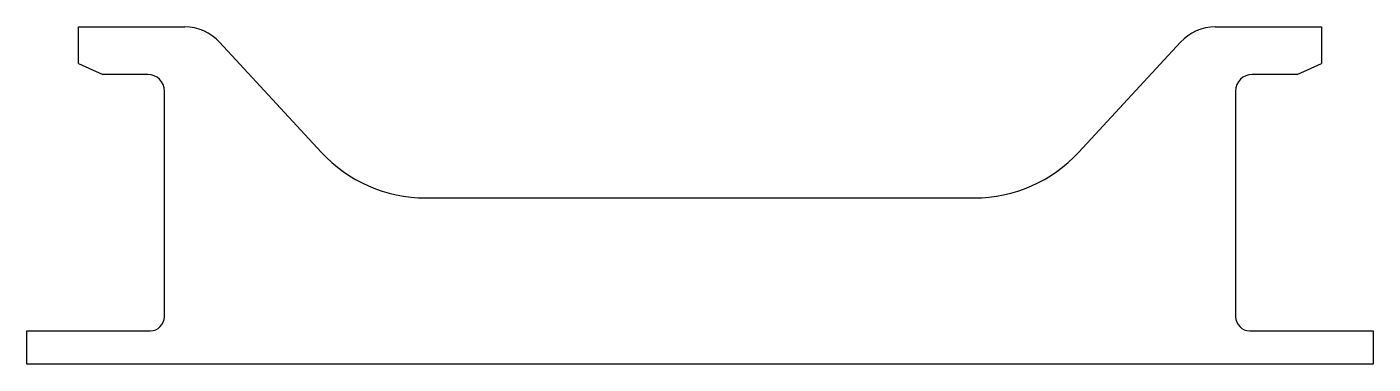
# Model space of a CAD drawing. Header units: millimetres. Extents: x -286 to -2, y 9 to 80.
import ezdxf

# ---------------------------------------------------------------- set-up
doc = ezdxf.new("R2010")
doc.units = ezdxf.units.MM

msp = doc.modelspace()

# ---------------------------------------------------------------- linework, layer by layer
at = {"color": 7, "linetype": 'Continuous', "lineweight": 25}
for p, q in [((-275.57, 72.59), (-275.57, 80.29)), ((-275.57, 80.29), (-253.14, 80.29)), ((-35.73, 80.29), (-13.31, 80.29)), ((-13.31, 80.29), (-13.31, 72.59)), ((-245.8, 77.09), (-224.35, 53.91)), ((-64.52, 53.91), (-43.07, 77.09)), ((-275.57, 72.59), (-270.44, 70.29)), ((-18.44, 70.29), (-13.31, 72.59)), ((-260.94, 70.29), (-270.44, 70.29)), ((-18.44, 70.29), (-27.94, 70.29)), ((-257.44, 19.29), (-257.44, 66.79)), ((-31.44, 66.79), (-31.44, 19.29)), ((-202.34, 44.29), (-86.54, 44.29)), ((-286.44, 9.29), (-286.44, 16.29)), ((-286.44, 16.29), (-260.44, 16.29)), ((-28.44, 16.29), (-2.44, 16.29)), ((-2.44, 16.29), (-2.44, 9.29)), ((-2.44, 9.29), (-286.44, 9.29))]:
    msp.add_line(p, q, dxfattribs=at)
for centre, radius, start, end in [((-253.14, 70.29), 10, 42.7918, 90), ((-35.73, 70.29), 10, 90, 137.2082), ((-260.94, 66.79), 3.5, 360, 90), ((-27.94, 66.79), 3.5, 90, 180), ((-202.34, 74.29), 30, 222.7918, 270), ((-86.54, 74.29), 30, 270, 317.2082), ((-260.44, 19.29), 3, 270, 0), ((-28.44, 19.29), 3, 180, 270)]:
    msp.add_arc(centre, radius, start, end, dxfattribs=at)

doc.saveas('drawing.dxf')
